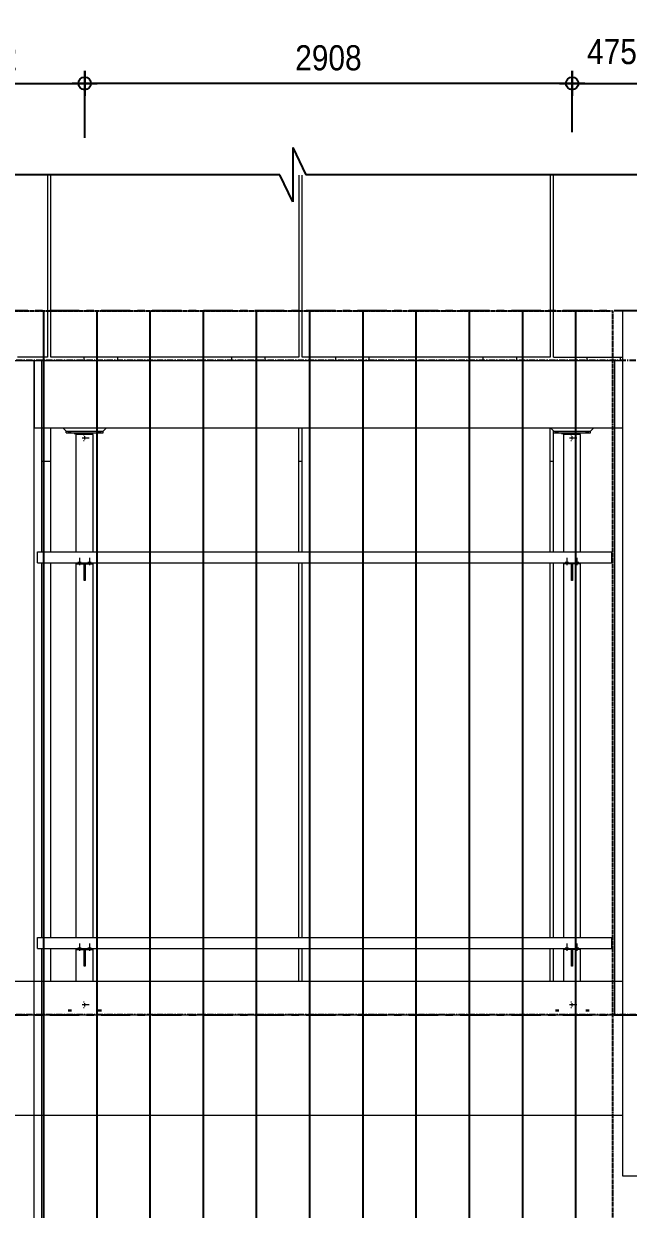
# Model space of a CAD drawing. Header units: millimetres. Extents: x -153298 to 620751, y -313239 to 250031.
# Drawn here: x 39885 to 43493, y 25166 to 32235 of the extents above; entities that cross this region are included whole.
import ezdxf

# ---------------------------------------------------------------- set-up
doc = ezdxf.new("R2010")
doc.units = ezdxf.units.MM
for name, pattern in [('CENTER', [2, 1.25, -0.25, 0.25, -0.25]), ('HIDDEN', [0.375, 0.25, -0.125]), ('TA_GL_000.70000', [1.925, 0.7, -0.175, 0.175, -0.175, 0.7]), ('XKITLINE00', [0]), ('XKITLINE02', [4, 2, -2])]:
    doc.linetypes.add(name, pattern=pattern)
doc.layers.get('DEFPOINTS').update_dxf_attribs({"color": 250})
for name, color, linetype in [('000 - 0_SYM_DWG_GRIDLINE_MAIN_COLOR_251', 251, 'Continuous'), ('000 - EXISTING_BUILDING_MAIN_COLOR_3', 3, 'Continuous'), ('000 - GRID', 251, 'CENTER'), ('HATCH', 7, 'Continuous'), ('S-DIM', 7, 'Continuous')]:
    doc.layers.add(name, color=color, linetype=linetype)
doc.layers.add('Bolt', color=1, linetype='Continuous', lineweight=0)
doc.layers.add('Part', color=2, linetype='Continuous', lineweight=0)
doc.styles.add('ROMANS', font='arial.ttf', dxfattribs={"width": 0.85})
doc.styles.add('TA', font='', dxfattribs={"height": 4.5})
doc.styles.get('TA').set_extended_font_data('Cordia New')
doc.dimstyles.new('Dim-Cen', dxfattribs={"dimtxt": 3, "dimasz": 1, "dimexe": 0, "dimexo": 2.5, "dimgap": 1.5, "dimtad": 1, "dimdec": 0, "dimzin": 1, "dimdsep": 46, "dimtxsty": 'ROMANS', "dimblk": 'CEN1', "dimcen": 0.09, "dimclrd": 1, "dimclre": 250, "dimclrt": 3, "dimadec": 0, "dimazin": 0, "dimtfac": 1, "dimtdec": 0, "dimtofl": 0, "dimtmove": 2, "dimatfit": 3, "dimfxl": 1, "dimtfill": 1, "dimtfillclr": 256, "dimtolj": 1, "dimtzin": 0, "dimarcsym": 0})

# ---------------------------------------------------------------- blocks, each defined once
blk = doc.blocks.new('*A12951260')
at = {"layer": 'Part', "linetype": 'XKITLINE00', "lineweight": 0}
for p, q in [((371.147884, 35.222545), (371.569912, 35.222545)), ((383.409912, 35.222545), (383.569912, 35.222545)), ((395.409912, 35.222545), (395.569912, 35.222545)), ((407.544596, 35.222545), (407.569912, 35.222545))]:
    blk.add_line(p, q, dxfattribs=at)
blk = doc.blocks.new('*A12961261')
at = {"layer": 'Part', "linetype": 'XKITLINE00', "lineweight": 0}
for p, q in [((395.569912, 40.182545), (395.569912, 48.874589)), ((407.409912, 42.422545), (407.409912, 48.874589)), ((407.409912, 40.782517), (407.409912, 40.822545)), ((395.569912, 40.182545), (398.857909, 40.182545)), ((400.457909, 40.182545), (400.497911, 40.182545))]:
    blk.add_line(p, q, dxfattribs=at)
blk = doc.blocks.new('*A12971262')
at = {"layer": 'Part', "linetype": 'XKITLINE00', "lineweight": 0}
for p, q in [((395.569912, 30.902545), (395.569912, 36.670521)), ((407.409912, 31.698387), (407.409912, 32.94092)), ((407.409912, 29.31313), (407.409912, 30.902739)), ((395.569912, 12.502545), (395.569912, 30.382545)), ((407.409912, 28.171642), (407.409912, 28.353069)), ((407.409912, 22.178387), (407.409912, 23.42092)), ((407.409912, 19.79313), (407.409912, 21.382739)), ((407.409912, 18.651642), (407.409912, 18.833069)), ((407.409912, 12.658387), (407.409912, 13.90092)), ((395.569912, 10.42254), (395.569912, 11.982545)), ((407.409912, 10.42254), (407.409912, 11.862739))]:
    blk.add_line(p, q, dxfattribs=at)
blk = doc.blocks.new('*A13011264')
at = {"layer": 'Part', "linetype": 'XKITLINE00', "lineweight": 0}
for p, q in [((370.929898, 30.902545), (370.929897, 30.902545)), ((370.929898, 30.382545), (370.929898, 30.902545)), ((370.929898, 30.902545), (398.337898, 30.902545)), ((398.337898, 30.902545), (398.337898, 30.382545)), ((370.929878, 30.382545), (370.929898, 30.382545)), ((370.929898, 30.382545), (398.337898, 30.382545))]:
    blk.add_line(p, q, dxfattribs=at)
blk = doc.blocks.new('*A13021265')
at = {"layer": 'Part', "linetype": 'XKITLINE00', "lineweight": 0}
for p, q in [((370.929898, 12.502545), (370.929897, 12.502545)), ((370.929898, 11.982545), (370.929898, 12.502545)), ((370.929898, 12.502545), (398.337898, 12.502545)), ((398.337898, 12.502545), (398.337898, 11.982545)), ((370.929878, 11.982545), (370.929898, 11.982545)), ((370.929898, 11.982545), (398.337898, 11.982545))]:
    blk.add_line(p, q, dxfattribs=at)
blk = doc.blocks.new('*A13031266')
at = {"layer": 'Part', "linetype": 'XKITLINE00', "lineweight": 0}
for p, q in [((370.777888, 40.022545), (370.777888, 36.822545)), ((370.777888, 40.022545), (398.857909, 40.022545)), ((370.777888, 36.822545), (398.857909, 36.822545))]:
    blk.add_line(p, q, dxfattribs=at)
blk = doc.blocks.new('*A13041267')
at = {"layer": 'Part', "linetype": 'XKITLINE00', "lineweight": 0}
for p, q in [((367.977891, 10.42254), (398.857909, 10.42254)), ((367.977891, 8.82254), (398.857909, 8.82254))]:
    blk.add_line(p, q, dxfattribs=at)
blk = doc.blocks.new('*A13051268')
at = {"layer": 'Part', "linetype": 'XKITLINE00', "lineweight": 0}
for p, q in [((301.057888, 8.822545), (398.857909, 8.822545)), ((301.057888, 4.022545), (398.857909, 4.022545))]:
    blk.add_line(p, q, dxfattribs=at)
blk = doc.blocks.new('*A13061269')
at = {"layer": 'Part', "linetype": 'XKITLINE00', "lineweight": 0}
for p, q in [((395.577888, 36.582545), (395.577888, 36.662545)), ((395.577888, 36.662545), (397.337888, 36.662545)), ((395.577888, 36.582545), (397.337888, 36.582545)), ((397.337888, 36.582545), (397.337888, 36.662545))]:
    blk.add_line(p, q, dxfattribs=at)
blk = doc.blocks.new('*A13071270')
at = {"layer": 'Part', "linetype": 'XKITLINE00', "lineweight": 0}
for p, q in [((395.417888, 36.822545), (395.577888, 36.662545)), ((397.337888, 36.662545), (397.497888, 36.822545)), ((395.577888, 36.662545), (397.337888, 36.662545))]:
    blk.add_line(p, q, dxfattribs=at)
blk = doc.blocks.new('*A13431303')
at = {"layer": 'Part', "linetype": 'XKITLINE00', "lineweight": 0}
for p, q in [((366.347884, 40.022545), (371.147884, 40.022545)), ((371.147884, 30.902545), (371.147884, 40.022545)), ((371.147884, 12.502545), (371.147884, 30.382545)), ((371.147884, -20.634477), (371.147884, 11.982545))]:
    blk.add_line(p, q, dxfattribs=at)
blk = doc.blocks.new('*A13501309')
at = {"layer": 'Part', "linetype": 'XKITLINE00', "lineweight": 0}
for p in [(365.977888, 40.022545), (370.777888, -20.634477)]:
    blk.add_line(p, (370.777888, 40.022545), dxfattribs=at)
blk = doc.blocks.new('*A16491602')
at = {"layer": 'Part', "linetype": 'XKITLINE00', "lineweight": 0}
for p, q in [((383.569912, 30.902545), (383.569912, 36.822545)), ((395.409912, 30.902545), (395.409912, 36.822545)), ((383.569912, 12.502545), (383.569912, 30.382545)), ((395.409912, 12.502545), (395.409912, 30.382545)), ((383.569912, 10.42254), (383.569912, 11.982545)), ((395.409912, 10.42254), (395.409912, 11.982545))]:
    blk.add_line(p, q, dxfattribs=at)
blk = doc.blocks.new('*A16501603')
at = {"layer": 'Part', "linetype": 'XKITLINE00', "lineweight": 0}
for p, q in [((371.569912, 30.902545), (371.569912, 36.822545)), ((383.409912, 30.902545), (383.409912, 36.822545)), ((371.569912, 12.502545), (371.569912, 30.382545)), ((383.409912, 12.502545), (383.409912, 30.382545)), ((371.569912, 10.42254), (371.569912, 11.982545)), ((383.409912, 10.42254), (383.409912, 11.982545))]:
    blk.add_line(p, q, dxfattribs=at)
blk = doc.blocks.new('*A16741627')
at = {"layer": 'Part', "linetype": 'XKITLINE00', "lineweight": 0}
for p, q in [((373.589926, 36.502545), (372.789926, 36.502545)), ((372.789926, 30.902545), (372.789926, 36.502545)), ((373.589926, 30.902545), (373.589926, 36.502545)), ((372.789926, 12.502545), (372.789926, 30.334545)), ((373.589926, 12.502545), (373.589926, 30.334545)), ((372.789926, 10.42254), (372.789926, 11.934545)), ((373.589926, 10.42254), (373.589926, 11.934545))]:
    blk.add_line(p, q, dxfattribs=at)
blk = doc.blocks.new('*A16811634')
at = {"layer": 'Bolt', "linetype": 'XKITLINE02', "lineweight": 0}
for p, q in [((373.062566, 9.302545), (373.405926, 9.302545)), ((373.125926, 9.438545), (373.165926, 9.438545)), ((373.125926, 9.166545), (373.165926, 9.166545)), ((373.165926, 9.358545), (373.213926, 9.358545)), ((373.165926, 9.246545), (373.213926, 9.246545))]:
    blk.add_line(p, q, dxfattribs=at)
blk = doc.blocks.new('*A16821635')
at = {"layer": 'Bolt', "linetype": 'XKITLINE02', "lineweight": 0}
for p, q in [((372.413926, 9.062545), (372.413926, 8.982545)), ((372.469926, 9.062545), (372.469926, 8.982545)), ((372.525926, 9.062545), (372.525926, 8.982545)), ((373.853926, 9.062545), (373.853926, 8.982545)), ((373.909926, 9.062545), (373.909926, 8.982545)), ((373.965926, 9.062545), (373.965926, 8.982545))]:
    blk.add_line(p, q, dxfattribs=at)
blk = doc.blocks.new('*A16861639')
at = {"layer": 'Bolt'}
for points in [[(372.894, 11.983), (372.894, 12.031), (373.006, 12.031), (373.006, 11.983)], [(372.894, 11.935), (372.894, 11.983), (373.006, 11.983), (373.006, 11.935)], [(373.374, 11.983), (373.374, 12.031), (373.486, 12.031), (373.486, 11.983)], [(373.374, 11.935), (373.374, 11.983), (373.486, 11.983), (373.486, 11.935)]]:
    blk.add_hatch(color=256, dxfattribs=at).paths.add_polyline_path(points, flags=17)
at = {"layer": 'Bolt', "linetype": 'XKITLINE00', "lineweight": 0}
for p, q in [((372.894, 11.983), (372.894, 12.031)), ((372.894, 11.935), (372.894, 11.983)), ((372.95, 11.871), (372.95, 12.215)), ((373.006, 11.983), (373.006, 12.031)), ((373.006, 11.935), (373.006, 11.983)), ((373.374, 11.983), (373.374, 12.031)), ((373.374, 11.935), (373.374, 11.983)), ((373.43, 11.871), (373.43, 12.215)), ((373.486, 11.983), (373.486, 12.031)), ((373.486, 11.935), (373.486, 11.983))]:
    blk.add_line(p, q, dxfattribs=at)
blk = doc.blocks.new('*A16871640')
at = {"layer": 'Part', "linetype": 'XKITLINE00', "lineweight": 0}
for p, q in [((373.165926, 11.934545), (373.213926, 11.934545)), ((373.165926, 11.134545), (373.165926, 11.934545)), ((373.213926, 11.934545), (373.213926, 11.134545)), ((373.165926, 11.694545), (373.213926, 11.694545)), ((373.213926, 11.134545), (373.165926, 11.134545))]:
    blk.add_line(p, q, dxfattribs=at)
blk = doc.blocks.new('*A16881641')
at = {"layer": 'Part', "linetype": 'XKITLINE00', "lineweight": 0}
for p, q in [((372.789926, 11.934545), (372.789926, 11.982545)), ((372.789926, 11.934545), (373.589926, 11.934545)), ((373.589926, 11.934545), (373.589926, 11.982545))]:
    blk.add_line(p, q, dxfattribs=at)
blk = doc.blocks.new('*A16971650')
at = {"layer": 'Bolt'}
for points in [[(372.894, 30.383), (372.894, 30.431), (373.006, 30.431), (373.006, 30.383)], [(372.894, 30.335), (372.894, 30.383), (373.006, 30.383), (373.006, 30.335)], [(373.374, 30.383), (373.374, 30.431), (373.486, 30.431), (373.486, 30.383)], [(373.374, 30.335), (373.374, 30.383), (373.486, 30.383), (373.486, 30.335)]]:
    blk.add_hatch(color=256, dxfattribs=at).paths.add_polyline_path(points, flags=17)
at = {"layer": 'Bolt', "linetype": 'XKITLINE00', "lineweight": 0}
for p, q in [((372.95, 30.271), (372.95, 30.615)), ((373.43, 30.271), (373.43, 30.615)), ((372.894, 30.383), (372.894, 30.431)), ((372.894, 30.335), (372.894, 30.383)), ((373.006, 30.383), (373.006, 30.431)), ((373.006, 30.335), (373.006, 30.383)), ((373.374, 30.383), (373.374, 30.431)), ((373.374, 30.335), (373.374, 30.383)), ((373.486, 30.383), (373.486, 30.431)), ((373.486, 30.335), (373.486, 30.383))]:
    blk.add_line(p, q, dxfattribs=at)
blk = doc.blocks.new('*A16981651')
at = {"layer": 'Part', "linetype": 'XKITLINE00', "lineweight": 0}
for p, q in [((373.165926, 30.334545), (373.213926, 30.334545)), ((373.165926, 29.534545), (373.165926, 30.334545)), ((373.165926, 30.094545), (373.213926, 30.094545)), ((373.213926, 30.334545), (373.213926, 29.534545)), ((373.213926, 29.534545), (373.165926, 29.534545))]:
    blk.add_line(p, q, dxfattribs=at)
blk = doc.blocks.new('*A16991652')
at = {"layer": 'Part', "linetype": 'XKITLINE00', "lineweight": 0}
for p, q in [((372.789926, 30.334545), (372.789926, 30.382545)), ((372.789926, 30.334545), (373.589926, 30.334545)), ((373.589926, 30.334545), (373.589926, 30.382545))]:
    blk.add_line(p, q, dxfattribs=at)
blk = doc.blocks.new('*A17001653')
at = {"layer": 'Bolt'}
for points in [[(372.414, 36.583), (372.414, 36.663), (372.526, 36.663), (372.526, 36.583)], [(373.854, 36.583), (373.854, 36.663), (373.966, 36.663), (373.966, 36.583)]]:
    blk.add_hatch(color=256, dxfattribs=at).paths.add_polyline_path(points, flags=17)
at = {"layer": 'Bolt', "linetype": 'XKITLINE00', "lineweight": 0}
for p, q in [((372.414, 36.583), (372.414, 36.663)), ((372.47, 36.583), (372.47, 36.663)), ((372.526, 36.583), (372.526, 36.663)), ((373.854, 36.583), (373.854, 36.663)), ((373.91, 36.583), (373.91, 36.663)), ((373.966, 36.583), (373.966, 36.663))]:
    blk.add_line(p, q, dxfattribs=at)
blk = doc.blocks.new('*A17011654')
at = {"layer": 'Bolt', "linetype": 'XKITLINE02', "lineweight": 0}
for p, q in [((373.062566, 36.342545), (373.405926, 36.342545)), ((373.125926, 36.478545), (373.165926, 36.478545)), ((373.125926, 36.206545), (373.165926, 36.206545)), ((373.165926, 36.398545), (373.213926, 36.398545)), ((373.165926, 36.286545), (373.213926, 36.286545))]:
    blk.add_line(p, q, dxfattribs=at)
blk = doc.blocks.new('*A17021655')
at = {"layer": 'Part', "linetype": 'XKITLINE00', "lineweight": 0}
for p, q in [((372.685926, 36.582545), (372.685926, 36.542545)), ((372.685926, 36.542545), (373.125926, 36.542545)), ((373.125926, 36.542545), (373.125926, 36.502545)), ((373.165926, 36.502545), (373.165926, 36.582545))]:
    blk.add_line(p, q, dxfattribs=at)
blk = doc.blocks.new('*A17031656')
at = {"layer": 'Part', "linetype": 'XKITLINE00', "lineweight": 0}
for p, q in [((372.309926, 36.582545), (372.309926, 36.662545)), ((372.309926, 36.662545), (374.069926, 36.662545)), ((372.309926, 36.582545), (374.069926, 36.582545)), ((374.069926, 36.582545), (374.069926, 36.662545))]:
    blk.add_line(p, q, dxfattribs=at)
blk = doc.blocks.new('*A17041657')
at = {"layer": 'Part', "linetype": 'XKITLINE00', "lineweight": 0}
for p, q in [((372.149926, 36.822545), (372.309926, 36.662545)), ((374.069926, 36.662545), (374.229926, 36.822545)), ((372.309926, 36.662545), (374.069926, 36.662545))]:
    blk.add_line(p, q, dxfattribs=at)
blk = doc.blocks.new('*A17601713')
at = {"layer": 'Part', "linetype": 'XKITLINE00', "lineweight": 0}
for p, q in [((383.569912, 40.182545), (383.569912, 48.874589)), ((395.409912, 48.874589), (395.409912, 40.182545)), ((395.409912, 40.182545), (383.569912, 40.182545))]:
    blk.add_line(p, q, dxfattribs=at)
blk = doc.blocks.new('*A17611714')
at = {"layer": 'Part', "linetype": 'XKITLINE00', "lineweight": 0}
for p, q in [((371.569912, 40.182545), (371.569912, 48.874589)), ((383.409912, 48.874589), (383.409912, 40.182545)), ((383.409912, 40.182545), (371.569912, 40.182545))]:
    blk.add_line(p, q, dxfattribs=at)
blk = doc.blocks.new('*A17621715')
at = {"layer": 'Part', "linetype": 'XKITLINE00', "lineweight": 0}
for p, q in [((359.569912, 42.422545), (359.569912, 48.874589)), ((371.409912, 48.874589), (371.409912, 40.182545)), ((371.409912, 40.182545), (369.977907, 40.182545))]:
    blk.add_line(p, q, dxfattribs=at)
blk = doc.blocks.new('*A17631716')
at = {"layer": 'Part', "linetype": 'XKITLINE00', "lineweight": 0}
for p, q in [((373.169912, 40.022545), (373.169912, 40.182545)), ((374.769912, 40.022545), (374.769912, 40.182545))]:
    blk.add_line(p, q, dxfattribs=at)
blk = doc.blocks.new('*A17641717')
at = {"layer": 'Part', "linetype": 'XKITLINE00', "lineweight": 0}
for p, q in [((380.209912, 40.022545), (380.209912, 40.182545)), ((381.809912, 40.022545), (381.809912, 40.182545))]:
    blk.add_line(p, q, dxfattribs=at)
blk = doc.blocks.new('*A17651718')
at = {"layer": 'Part', "linetype": 'XKITLINE00', "lineweight": 0}
for p, q in [((385.169912, 40.022545), (385.169912, 40.182545)), ((386.769912, 40.022545), (386.769912, 40.182545))]:
    blk.add_line(p, q, dxfattribs=at)
blk = doc.blocks.new('*A17661719')
at = {"layer": 'Part', "linetype": 'XKITLINE00', "lineweight": 0}
for p, q in [((392.209912, 40.022545), (392.209912, 40.182545)), ((393.809912, 40.022545), (393.809912, 40.182545))]:
    blk.add_line(p, q, dxfattribs=at)
blk = doc.blocks.new('*A17691722')
at = {"layer": '000 - EXISTING_BUILDING_MAIN_COLOR_3', "linetype": 'XKITLINE00', "lineweight": 0}
for p, q in [((398.857909, 42.422545), (398.857909, 1.142546)), ((521.257903, 42.422545), (398.857909, 42.422545)), ((398.857909, 1.142546), (521.257903, 1.142546))]:
    blk.add_line(p, q, dxfattribs=at)
blk = doc.blocks.new('*A18281777')
at = {"layer": 'Part', "linetype": 'XKITLINE00', "lineweight": 0}
for p, q in [((398.497888, 8.822545), (398.497888, 40.022545)), ((398.497888, 40.022545), (398.857909, 40.022545)), ((400.457909, 40.022545), (400.497888, 40.022545)), ((398.497888, 8.822545), (398.857909, 8.822545)), ((400.457909, 8.822545), (400.497888, 8.822545))]:
    blk.add_line(p, q, dxfattribs=at)
blk = doc.blocks.new('*A18311780')
at = {"layer": 'Part', "linetype": 'XKITLINE00', "lineweight": 0}
for p, q in [((396.857888, 36.502545), (396.057888, 36.502545)), ((396.057888, 30.902545), (396.057888, 36.502545)), ((396.857888, 30.902545), (396.857888, 36.502545)), ((396.057888, 12.502545), (396.057888, 30.334545)), ((396.857888, 12.502545), (396.857888, 30.334545)), ((396.057888, 10.42254), (396.057888, 11.934545)), ((396.857888, 10.42254), (396.857888, 11.934545))]:
    blk.add_line(p, q, dxfattribs=at)
blk = doc.blocks.new('*A18331782')
at = {"layer": 'Bolt'}
for points in [[(396.162, 11.983), (396.162, 12.031), (396.274, 12.031), (396.274, 11.983)], [(396.162, 11.935), (396.162, 11.983), (396.274, 11.983), (396.274, 11.935)], [(396.642, 11.983), (396.642, 12.031), (396.754, 12.031), (396.754, 11.983)], [(396.642, 11.935), (396.642, 11.983), (396.754, 11.983), (396.754, 11.935)]]:
    blk.add_hatch(color=256, dxfattribs=at).paths.add_polyline_path(points, flags=17)
at = {"layer": 'Bolt', "linetype": 'XKITLINE00', "lineweight": 0}
for p, q in [((396.162, 11.983), (396.162, 12.031)), ((396.162, 11.935), (396.162, 11.983)), ((396.218, 11.871), (396.218, 12.215)), ((396.274, 11.983), (396.274, 12.031)), ((396.274, 11.935), (396.274, 11.983)), ((396.642, 11.983), (396.642, 12.031)), ((396.642, 11.935), (396.642, 11.983)), ((396.698, 11.871), (396.698, 12.215)), ((396.754, 11.983), (396.754, 12.031)), ((396.754, 11.935), (396.754, 11.983))]:
    blk.add_line(p, q, dxfattribs=at)
blk = doc.blocks.new('*A18341783')
at = {"layer": 'Part', "linetype": 'XKITLINE00', "lineweight": 0}
for p, q in [((396.433888, 11.934545), (396.481888, 11.934545)), ((396.433888, 11.134545), (396.433888, 11.934545)), ((396.481888, 11.934545), (396.481888, 11.134545)), ((396.433888, 11.694545), (396.481888, 11.694545)), ((396.481888, 11.134545), (396.433888, 11.134545))]:
    blk.add_line(p, q, dxfattribs=at)
blk = doc.blocks.new('*A18351784')
at = {"layer": 'Part', "linetype": 'XKITLINE00', "lineweight": 0}
for p, q in [((396.057888, 11.934545), (396.057888, 11.982545)), ((396.857888, 11.934545), (396.057888, 11.934545)), ((396.857888, 11.934545), (396.857888, 11.982545))]:
    blk.add_line(p, q, dxfattribs=at)
blk = doc.blocks.new('*A18361785')
at = {"layer": 'Bolt', "linetype": 'XKITLINE02', "lineweight": 0}
for p, q in [((395.681888, 9.062545), (395.681888, 8.982545)), ((395.737888, 9.062545), (395.737888, 8.982545)), ((395.793888, 9.062545), (395.793888, 8.982545)), ((397.121888, 9.062545), (397.121888, 8.982545)), ((397.177888, 9.062545), (397.177888, 8.982545)), ((397.233888, 9.062545), (397.233888, 8.982545))]:
    blk.add_line(p, q, dxfattribs=at)
blk = doc.blocks.new('*A18371786')
at = {"layer": 'Bolt', "linetype": 'XKITLINE02', "lineweight": 0}
for p, q in [((396.330528, 9.302545), (396.673888, 9.302545)), ((396.393888, 9.438545), (396.433888, 9.438545)), ((396.393888, 9.166545), (396.433888, 9.166545)), ((396.433888, 9.358545), (396.481888, 9.358545)), ((396.433888, 9.246545), (396.481888, 9.246545))]:
    blk.add_line(p, q, dxfattribs=at)
blk = doc.blocks.new('*A18401789')
at = {"layer": 'Bolt'}
for points in [[(396.162, 30.383), (396.162, 30.431), (396.274, 30.431), (396.274, 30.383)], [(396.162, 30.335), (396.162, 30.383), (396.274, 30.383), (396.274, 30.335)], [(396.642, 30.383), (396.642, 30.431), (396.754, 30.431), (396.754, 30.383)], [(396.642, 30.335), (396.642, 30.383), (396.754, 30.383), (396.754, 30.335)]]:
    blk.add_hatch(color=256, dxfattribs=at).paths.add_polyline_path(points, flags=17)
at = {"layer": 'Bolt', "linetype": 'XKITLINE00', "lineweight": 0}
for p, q in [((396.218, 30.271), (396.218, 30.615)), ((396.698, 30.271), (396.698, 30.615)), ((396.162, 30.383), (396.162, 30.431)), ((396.162, 30.335), (396.162, 30.383)), ((396.274, 30.383), (396.274, 30.431)), ((396.274, 30.335), (396.274, 30.383)), ((396.642, 30.383), (396.642, 30.431)), ((396.642, 30.335), (396.642, 30.383)), ((396.754, 30.383), (396.754, 30.431)), ((396.754, 30.335), (396.754, 30.383))]:
    blk.add_line(p, q, dxfattribs=at)
blk = doc.blocks.new('*A18411790')
at = {"layer": 'Part', "linetype": 'XKITLINE00', "lineweight": 0}
for p, q in [((396.433888, 30.334545), (396.481888, 30.334545)), ((396.433888, 29.534545), (396.433888, 30.334545)), ((396.433888, 30.094545), (396.481888, 30.094545)), ((396.481888, 30.334545), (396.481888, 29.534545)), ((396.481888, 29.534545), (396.433888, 29.534545))]:
    blk.add_line(p, q, dxfattribs=at)
blk = doc.blocks.new('*A18421791')
at = {"layer": 'Part', "linetype": 'XKITLINE00', "lineweight": 0}
for p, q in [((396.057888, 30.334545), (396.057888, 30.382545)), ((396.857888, 30.334545), (396.057888, 30.334545)), ((396.857888, 30.334545), (396.857888, 30.382545))]:
    blk.add_line(p, q, dxfattribs=at)
blk = doc.blocks.new('*A18431792')
at = {"layer": 'Bolt'}
for points in [[(395.682, 36.583), (395.682, 36.663), (395.794, 36.663), (395.794, 36.583)], [(397.122, 36.583), (397.122, 36.663), (397.234, 36.663), (397.234, 36.583)]]:
    blk.add_hatch(color=256, dxfattribs=at).paths.add_polyline_path(points, flags=17)
at = {"layer": 'Bolt', "linetype": 'XKITLINE00', "lineweight": 0}
for p, q in [((395.682, 36.583), (395.682, 36.663)), ((395.738, 36.583), (395.738, 36.663)), ((395.794, 36.583), (395.794, 36.663)), ((397.122, 36.583), (397.122, 36.663)), ((397.178, 36.583), (397.178, 36.663)), ((397.234, 36.583), (397.234, 36.663))]:
    blk.add_line(p, q, dxfattribs=at)
blk = doc.blocks.new('*A18441793')
at = {"layer": 'Bolt', "linetype": 'XKITLINE02', "lineweight": 0}
for p, q in [((396.330528, 36.342545), (396.673888, 36.342545)), ((396.393888, 36.478545), (396.433888, 36.478545)), ((396.393888, 36.206545), (396.433888, 36.206545)), ((396.433888, 36.398545), (396.481888, 36.398545)), ((396.433888, 36.286545), (396.481888, 36.286545))]:
    blk.add_line(p, q, dxfattribs=at)
blk = doc.blocks.new('*A18451794')
at = {"layer": 'Part', "linetype": 'XKITLINE00', "lineweight": 0}
for p, q in [((395.953888, 36.582545), (395.953888, 36.542545)), ((395.953888, 36.542545), (396.393888, 36.542545)), ((396.393888, 36.542545), (396.393888, 36.502545)), ((396.433888, 36.502545), (396.433888, 36.582545))]:
    blk.add_line(p, q, dxfattribs=at)
blk = doc.blocks.new('*A18701819')
at = {"layer": 'Part', "linetype": 'XKITLINE00', "lineweight": 0}
for p, q in [((397.169912, 40.022545), (397.169912, 40.182545)), ((398.769912, 40.022545), (398.769912, 40.182545))]:
    blk.add_line(p, q, dxfattribs=at)
blk = doc.blocks.new('CEN1')
at = {"color": 1}
for p, q in [((0, 1.5), (0, -1.5)), ((1.5, 0), (-1.5, 0))]:
    blk.add_line(p, q, dxfattribs=at)
at = {"color": 3}
blk.add_circle((0, 0), 0.75, dxfattribs=at)
blk = doc.blocks.new('*D4870')
at = {"layer": 'DEFPOINTS', "color": 0, "transparency": 16777216}
for p in [(43632.8, 32391.8), (32232.8, 31166.7), (43632.8, 31166.7)]:
    blk.add_point(p, dxfattribs=at)
at = {"layer": 'S-DIM', "color": 250, "lineweight": -2, "transparency": 16777216}
for p, q in [((32232.8, 31291.7), (32232.8, 32391.8)), ((43632.8, 31291.7), (43632.8, 32391.8))]:
    blk.add_line(p, q, dxfattribs=at)
at = {"layer": 'S-DIM', "color": 1, "lineweight": -2, "transparency": 16777216}
blk.add_line((32282.8, 32391.8), (43582.8, 32391.8), dxfattribs=at)
at = {"layer": 'S-DIM', "color": 1, "lineweight": -2, "transparency": 16777216, "xscale": 50, "yscale": 50, "zscale": 50, "rotation": 180}
blk.add_blockref('CEN1', (32232.8, 32391.8), dxfattribs=at)
at = {"layer": 'S-DIM', "color": 1, "lineweight": -2, "transparency": 16777216, "xscale": 50, "yscale": 50, "zscale": 50}
blk.add_blockref('CEN1', (43632.8, 32391.8), dxfattribs=at)
at = {"layer": 'S-DIM', "color": 3, "transparency": 16777216, "insert": (37932.8, 32543.4), "char_height": 150, "attachment_point": 5, "style": 'ROMANS', "bg_fill": 3, "box_fill_scale": 1.1, "bg_fill_color": 256, "bg_fill_true_color": 13158600, "bg_fill_transparency": 0}
blk.add_mtext('\\A1;11400', dxfattribs=at)
blk = doc.blocks.new('*D4886')
at = {"layer": 'DEFPOINTS', "color": 0, "transparency": 16777216}
for p in [(40249.3, 31879.2), (39047.8, 31416.6), (40249.3, 31429.9)]:
    blk.add_point(p, dxfattribs=at)
at = {"layer": 'S-DIM', "color": 250, "lineweight": -2, "transparency": 16777216}
for p, q in [((39047.8, 31541.6), (39047.8, 31879.2)), ((40249.3, 31554.9), (40249.3, 31879.2))]:
    blk.add_line(p, q, dxfattribs=at)
at = {"layer": 'S-DIM', "color": 1, "lineweight": -2, "transparency": 16777216}
blk.add_line((39097.8, 31879.2), (40199.3, 31879.2), dxfattribs=at)
at = {"layer": 'S-DIM', "color": 1, "lineweight": -2, "transparency": 16777216, "xscale": 50, "yscale": 50, "zscale": 50, "rotation": 180}
blk.add_blockref('CEN1', (39047.8, 31879.2), dxfattribs=at)
at = {"layer": 'S-DIM', "color": 1, "lineweight": -2, "transparency": 16777216, "xscale": 50, "yscale": 50, "zscale": 50}
blk.add_blockref('CEN1', (40249.3, 31879.2), dxfattribs=at)
at = {"layer": 'S-DIM', "color": 3, "transparency": 16777216, "insert": (39648.5, 32030.8), "char_height": 150, "attachment_point": 5, "style": 'ROMANS', "bg_fill": 3, "box_fill_scale": 1.1, "bg_fill_color": 256, "bg_fill_true_color": 13158600, "bg_fill_transparency": 0}
blk.add_mtext('\\A1;1202', dxfattribs=at)
blk = doc.blocks.new('*D4875')
at = {"layer": 'DEFPOINTS', "color": 0, "transparency": 16777216}
for p in [(40249.3, 31879.2), (43157.8, 31462.7), (40249.3, 31429.9)]:
    blk.add_point(p, dxfattribs=at)
at = {"layer": 'S-DIM', "color": 250, "lineweight": -2, "transparency": 16777216}
for p, q in [((40249.3, 31554.9), (40249.3, 31879.2)), ((43157.8, 31587.7), (43157.8, 31879.2))]:
    blk.add_line(p, q, dxfattribs=at)
at = {"layer": 'S-DIM', "color": 1, "lineweight": -2, "transparency": 16777216}
blk.add_line((43107.8, 31879.2), (40299.3, 31879.2), dxfattribs=at)
at = {"layer": 'S-DIM', "color": 1, "lineweight": -2, "transparency": 16777216, "xscale": 50, "yscale": 50, "zscale": 50, "rotation": 180}
blk.add_blockref('CEN1', (40249.3, 31879.2), dxfattribs=at)
at = {"layer": 'S-DIM', "color": 1, "lineweight": -2, "transparency": 16777216, "xscale": 50, "yscale": 50, "zscale": 50}
blk.add_blockref('CEN1', (43157.8, 31879.2), dxfattribs=at)
at = {"layer": 'S-DIM', "color": 3, "transparency": 16777216, "insert": (41703.5, 32030.8), "char_height": 150, "attachment_point": 5, "style": 'ROMANS', "bg_fill": 3, "box_fill_scale": 1.1, "bg_fill_color": 256, "bg_fill_true_color": 13158600, "bg_fill_transparency": 0}
blk.add_mtext('\\A1;2908', dxfattribs=at)
blk = doc.blocks.new('*D4876')
at = {"layer": 'DEFPOINTS', "color": 0, "transparency": 16777216}
for p in [(43632.8, 31879.2), (43157.8, 31462.7), (43632.8, 31429.9)]:
    blk.add_point(p, dxfattribs=at)
at = {"layer": 'S-DIM', "color": 250, "lineweight": -2, "transparency": 16777216}
for p, q in [((43157.8, 31587.7), (43157.8, 31879.2)), ((43632.8, 31554.9), (43632.8, 31879.2))]:
    blk.add_line(p, q, dxfattribs=at)
at = {"layer": 'S-DIM', "color": 1, "lineweight": -2, "transparency": 16777216}
blk.add_line((43207.8, 31879.2), (43582.8, 31879.2), dxfattribs=at)
at = {"layer": 'S-DIM', "color": 3, "transparency": 16777216, "insert": (43395.3, 32068), "char_height": 150, "attachment_point": 5, "style": 'ROMANS', "bg_fill": 3, "box_fill_scale": 1.1, "bg_fill_color": 256, "bg_fill_true_color": 13158600, "bg_fill_transparency": 0}
blk.add_mtext('\\A1;475', dxfattribs=at)
at = {"layer": 'S-DIM', "color": 1, "lineweight": -2, "transparency": 16777216, "xscale": 50, "yscale": 50, "zscale": 50, "rotation": 180}
blk.add_blockref('CEN1', (43157.8, 31879.2), dxfattribs=at)
at = {"layer": 'S-DIM', "color": 1, "lineweight": -2, "transparency": 16777216, "xscale": 50, "yscale": 50, "zscale": 50}
blk.add_blockref('CEN1', (43632.8, 31879.2), dxfattribs=at)
blk = doc.blocks.new('*U6394')
at = {"layer": '000 - 0_SYM_DWG_GRIDLINE_MAIN_COLOR_251', "color": 0, "linetype": 'ByBlock', "ltscale": 5}
blk.add_line((20, 0), (-651.81, 0), dxfattribs=at)
at = {"style": 'TA', "flags": 1}
blk.add_attdef('LOCATION', (6, -6), '', height=4.5, rotation=270, dxfattribs=at)
blk = doc.blocks.new('W-1-PP19-ST-ENT1-1_20260610-094632_ELEVATION_1_DIMS')
at = {"layer": '000 - GRID', "linetype": 'TA_GL_000.70000', "xscale": 50.00000000000004, "yscale": 50.00000000000004, "zscale": 50.00000000000004, "rotation": 180}
for p in [(-2830, 113950), (-2830, 109750)]:
    blk.add_blockref('*U6394', p, dxfattribs=at)

msp = doc.modelspace()

# ---------------------------------------------------------------- hatches: boundary and pattern name
at = {"layer": 'HATCH'}
h = msp.add_hatch(dxfattribs=at)
h.set_pattern_fill('ANSI31', color=250, scale=100, angle=45)
h.paths.add_polyline_path([(30433.5472, 30522.6501), (43397.7713, 30522.6501), (43397.7713, 22125.8988), (30433.5472, 22125.8988)])

# ---------------------------------------------------------------- linework, layer by layer
at = {"color": 1, "linetype": 'CENTER', "ltscale": 30}
for p, q in [((59557.5016, 30225.8988), (24877.4489, 30225.8988)), ((59557.5016, 26325.8988), (24877.4489, 26325.8988))]:
    msp.add_line(p, q, dxfattribs=at)
at = {"color": 6, "linetype": 'HIDDEN', "ltscale": 20}
msp.add_lwpolyline([(30433.5472, 30522.6501), (43397.7713, 30522.6501), (43397.7713, 22125.8988), (30433.5472, 22125.8988)], close=True, dxfattribs=at)

# ---------------------------------------------------------------- block references
at = {"lineweight": 0, "xscale": 125, "yscale": 125, "zscale": 125}
for name in ['*A17621715', '*A17611714', '*A17601713', '*A12961261', '*A17691722', '*A13501309', '*A13431303', '*A13031266', '*A17631716', '*A17641717', '*A17651718', '*A17661719', '*A18701819', '*A18281777', '*A16501603', '*A17041657', '*A17031656', '*A17001653', '*A17021655', '*A16741627', '*A17011654', '*A16491602', '*A13071270', '*A12971262', '*A13061269', '*A18431792', '*A18451794', '*A18311780', '*A18441793', '*A12951260', '*A13011264', '*A16991652', '*A16971650', '*A16981651', '*A18421791', '*A18401789', '*A18411790', '*A13021265', '*A16861639', '*A18331782', '*A16881641', '*A16871640', '*A18351784', '*A18341783', '*A13041267', '*A16811634', '*A18371786', '*A13051268', '*A16821635', '*A18361785']:
    msp.add_blockref(name, (-6399.4671, 25223.0807), dxfattribs=at)

# ---------------------------------------------------------------- next in the draw order: dimensions: what is measured, and where the dimension line sits
at = {"layer": 'S-DIM'}
dim = msp.add_linear_dim(base=(43632.7713, 32391.8095), p1=(32232.7713, 31166.6885), p2=(43632.7713, 31166.6885), dimstyle='Dim-Cen', override={"dimscale": 50}, dxfattribs=at)
dim.commit()
dim.dimension.update_dxf_attribs({"geometry": '*D4870', "text_midpoint": (37932.7713, 32543.3954)})

# ---------------------------------------------------------------- next in the draw order: linework, layer by layer
at = {"color": 1}
for p, q in [((41490.342, 31496.5717), (41490.342, 31172.1344)), ((41490.342, 31496.5717), (41567.9014, 31334.353)), ((41412.7825, 31334.353), (36854.8734, 31334.353)), ((41490.342, 31172.1344), (41412.7825, 31334.353)), ((46125.8105, 31334.353), (41567.9014, 31334.353))]:
    msp.add_line(p, q, dxfattribs=at)

# ---------------------------------------------------------------- next in the draw order: dimensions: what is measured, and where the dimension line sits
at = {"layer": 'S-DIM'}
dim = msp.add_linear_dim(base=(40249.2737, 31879.2457), p1=(39047.7689, 31416.5994), p2=(40249.2737, 31429.8846), dimstyle='Dim-Cen', override={"dimscale": 50}, dxfattribs=at)
dim.commit()
dim.dimension.update_dxf_attribs({"geometry": '*D4886', "text_midpoint": (39648.5213, 32030.8317)})

# ---------------------------------------------------------------- next in the draw order: dimensions: what is measured, and where the dimension line sits
dim = msp.add_linear_dim(base=(40249.2737, 31879.2457), p1=(43157.7689, 31462.7422), p2=(40249.2737, 31429.8846), angle=180, dimstyle='Dim-Cen', override={"dimscale": 50}, dxfattribs=at)
dim.commit()
dim.dimension.update_dxf_attribs({"geometry": '*D4875', "text_midpoint": (41703.5213, 32030.8317)})

# ---------------------------------------------------------------- next in the draw order: dimensions: what is measured, and where the dimension line sits
dim = msp.add_linear_dim(base=(43632.7713, 31879.2457), p1=(43157.7689, 31462.7422), p2=(43632.7713, 31429.8846), dimstyle='Dim-Cen', override={"dimscale": 50}, dxfattribs=at)
dim.commit()
dim.dimension.update_dxf_attribs({"geometry": '*D4876', "text_midpoint": (43395.2701, 32068.0247)})

# ---------------------------------------------------------------- next in the draw order: block references
at = {"color": 6}
msp.add_blockref('W-1-PP19-ST-ENT1-1_20260610-094632_ELEVATION_1_DIMS', (32232.7713, -83424.1012), dxfattribs=at)

doc.saveas('drawing.dxf')
